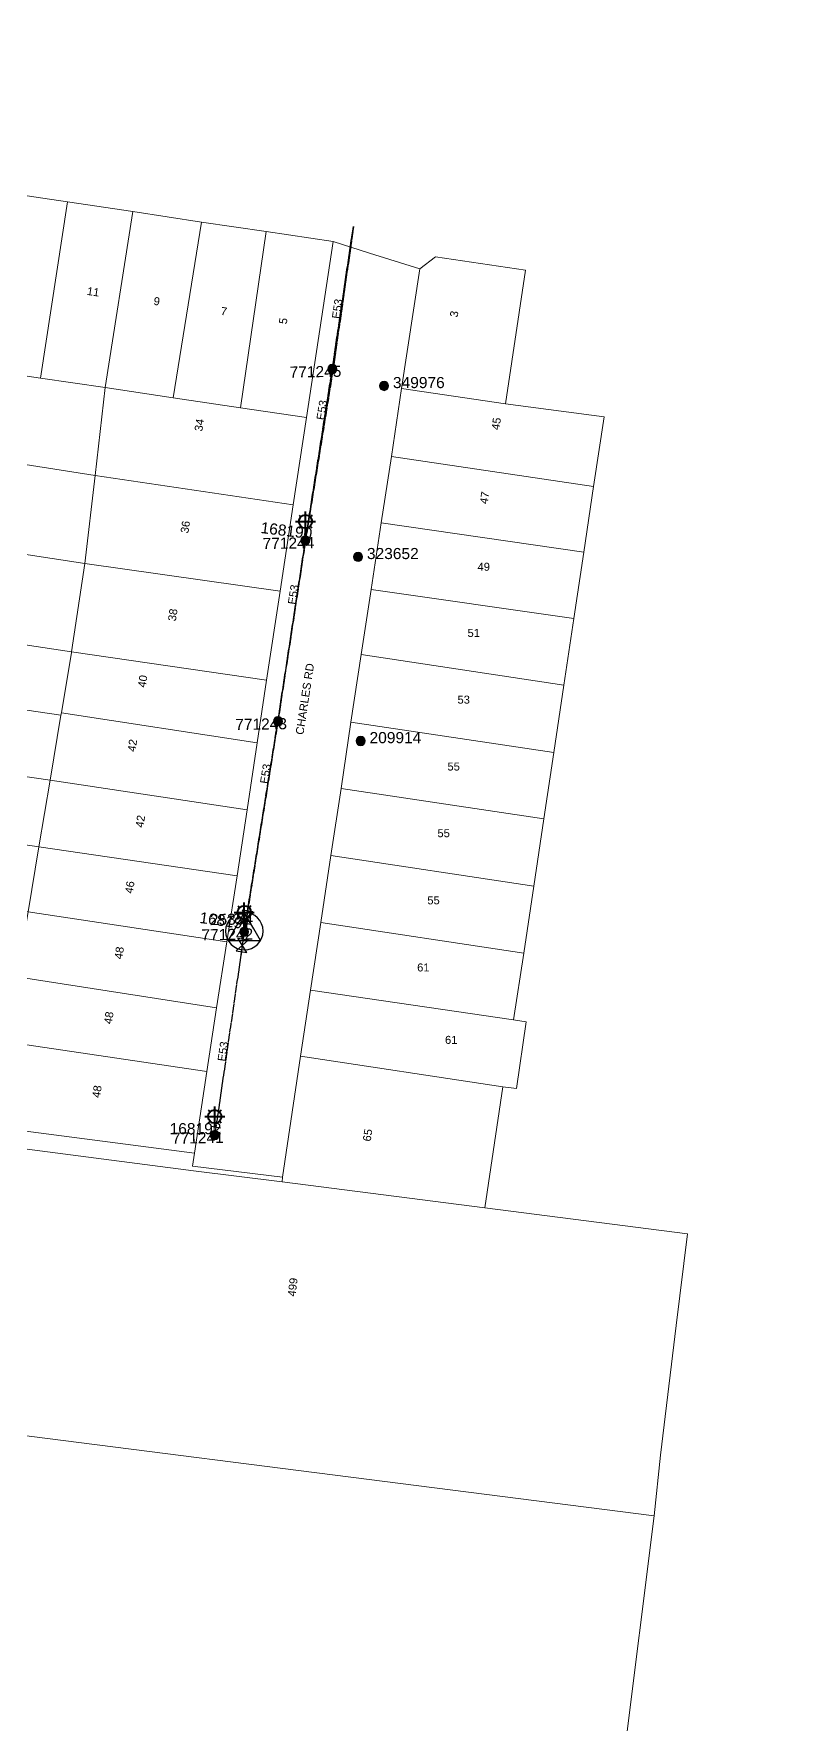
# Model space of a CAD drawing. Header units: metres. Extents: x 15383 to 530218, y 6156255 to 6759712.
# Drawn here: x 306255.5 to 306427.2, y 6192848.5 to 6193228.8 of the extents above; entities that cross this region are included whole.
import ezdxf
from ezdxf.enums import TextEntityAlignment as Align

# ---------------------------------------------------------------- set-up
doc = ezdxf.new("R2010")
doc.units = ezdxf.units.M
doc.linetypes.add('Cable Exist OH', pattern=[1, 1, 0])
doc.layers.get('0').update_dxf_attribs({"color": 6})
for name, color, linetype in [('_User Miscellaneous1', 7, 'Continuous'), ('Equip_LV_EXT', 7, 'Continuous'), ('Equip_SP_SL_EXT', 7, 'Continuous'), ('Mains_HV_EXT', 7, 'Continuous'), ('Mains_LV_EXT', 7, 'Continuous'), ('Mains_SL_EXT', 7, 'Continuous'), ('Sub_SP_TR_HV_LV_EXT', 7, 'Continuous'), ('SupportsOH_SP_TR_HV_LV_SL_EXT', 7, 'Continuous')]:
    doc.layers.add(name, color=color, linetype=linetype)
doc.layers.add('Cadastre Land Parcels_SP_EXT', color=9, linetype='Continuous', lineweight=5)
doc.layers.add('Cadastre Roads_SP_EXT', color=9, linetype='Continuous', lineweight=5)
doc.styles.add('iecARIAL', font='arial.ttf', dxfattribs={"height": 2})
doc.styles.add('POLE_LABEL', font='arial.ttf')
doc.styles.get("Standard").update_dxf_attribs({"font": 'arial.ttf'})

# ---------------------------------------------------------------- blocks, each defined once
blk = doc.blocks.new('SUB_POLE_EXT')
blk.add_wipeout([(0, 4.22), (0.42, 4.2), (0.83, 4.14), (1.21, 4.05), (1.62, 3.9), (1.99, 3.72), (2.35, 3.51), (2.68, 3.26), (2.99, 2.99), (3.28, 2.66), (3.52, 2.34), (3.76, 1.92), (3.9, 1.62), (4.04, 1.23), (4.18, 0.63), (4.22, 0), (4.18, -0.61), (4.06, -1.15), (3.9, -1.62), (3.58, -2.24), (3.22, -2.73), (2.97, -3.01), (2.68, -3.26), (2.36, -3.5), (2, -3.72), (1.64, -3.89), (1.25, -4.03), (0.82, -4.14), (0.42, -4.2), (0, -4.22), (-0.41, -4.2), (-0.8, -4.15), (-1.21, -4.05), (-1.62, -3.9), (-1.99, -3.73), (-2.35, -3.51), (-2.68, -3.26), (-2.96, -3.02), (-3.23, -2.72), (-3.51, -2.35), (-3.71, -2.01), (-3.91, -1.6), (-4.05, -1.21), (-4.16, -0.76), (-4.22, -0.14), (-4.21, 0.39), (-4.14, 0.83), (-4.03, 1.27), (-3.9, 1.63), (-3.71, 2.02), (-3.5, 2.37), (-3.28, 2.67), (-2.99, 2.99), (-2.68, 3.27), (-2.33, 3.52), (-1.98, 3.73), (-1.63, 3.9), (-1.2, 4.05), (-0.78, 4.15), (-0.4, 4.21)])
blk.add_line((2.16, 0.48), (2.16, 0.48, 0))
blk.add_lwpolyline([(-4.22, 0, 1), (4.22, 0, 1)], format="xyb", close=True)
blk.add_lwpolyline([(2.14, 0.52), (0, 4.22), (-3.66, -2.11), (3.66, -2.11)], close=True)
for tag, height, flags, p in [('STREET_CODE', 0.2, 9, (1.5, 0)), ('ASSET_NUM', 2.5, 8, (2, 2)), ('CONSTRUCTED_VOLTAGE', 0.2, 9, (1.5, -0.2)), ('OPERATING_VOLTAGE', 0.2, 9, (1.5, -0.6)), ('OPERATED_BY', 0.2, 9, (1.5, -0.8)), ('ORIENTATION', 0.2, 9, (1.5, -1.2)), ('OWNED_BY', 0.2, 9, (1.5, -1.4)), ('SECONDARY_VOLTAGE', 0.2, 9, (1.5, -1.6)), ('STATE', 0.2, 9, (1.5, -1.8)), ('SUBSTATION_TYPE', 0.2, 9, (1.5, -2)), ('STREETNAME', 0.2, 9, (1.5, -2.8)), ('SUBURB', 0.2, 9, (1.5, -3)), ('Z', 0.2, 1, (1.5, -3.4)), ('NO_PHASES', 0.2, 9, (1.5, -0.4)), ('MAINTAINED_BY', 0.2, 9, (1.5, -1)), ('USAGE', 0.2, 9, (1.5, -2.2)), ('LEGEND', 0.2, 9, (1.5, -2.4)), ('LOCATION', 0.2, 9, (1.5, -2.6)), ('NOTES', 0.2, 9, (1.5, -3.2))]:
    blk.add_attdef(tag, text='', height=height, dxfattribs=dict(flags=flags)).set_placement(p, align=Align.MIDDLE_LEFT)
blk = doc.blocks.new('LV_OH_LINKS_DISTFUSE_EXT')
for p, q in [((0, 0), (0.96, 0)), ((3.84, 0), (4.8, 0))]:
    blk.add_line(p, q)
blk.add_lwpolyline([(3.84, -1.2), (3.84, 1.2), (0.96, -1.2), (0.96, 1.2)], close=True)
at = {"flags": 9}
for tag, p in [('ACTUAL_STATUS', (0, 0)), ('CONSTRUCTED_VOLTAGE', (0, -0.2)), ('OPERATING_VOLTAGE', (0, -0.6)), ('ORIENTATION', (0, -0.8)), ('OWNED_BY', (0, -1)), ('STATE', (0, -1.2)), ('SWITCH_TYPE', (0, -1.4)), ('NO_PHASES', (0, -0.4)), ('USAGE', (0, -1.6)), ('NOTES', (0, -1.8))]:
    blk.add_attdef(tag, text='', height=0.2, dxfattribs=at).set_placement(p, align=Align.MIDDLE_LEFT)
at = {"flags": 1}
blk.add_attdef('Z', (0, 0), '', height=0.2, dxfattribs=at)
blk = doc.blocks.new('SL_LANTERN_EXT')
at = {"lineweight": 40}
for p, q in [((-2.25, 4.22), (2.25, 4.22)), ((-1.46, 5.68), (-1.06, 5.28)), ((0, 1.97), (0, 6.47)), ((1.46, 5.68), (1.06, 5.28)), ((-1.46, 2.76), (-1.06, 3.16)), ((0, 0), (0, 2.72)), ((1.46, 2.76), (1.06, 3.16))]:
    blk.add_line(p, q, dxfattribs=at)
blk.add_circle((0, 4.22), 1.5, dxfattribs=at)
at = {"style": 'iecARIAL', "flags": 8}
blk.add_attdef('ASSET_NUM', (1.5, 1.5), '', height=2.5, dxfattribs=at)
for tag, p, height, flags in [('OPERATING_VOLTAGE', (0.98, -1.65), 0.2, 9), ('ORIENTATION', (0.98, -1.85), 0.2, 9), ('OWNED_BY', (0.98, -2.05), 0.2, 9), ('STATE', (0.98, -2.25), 0.2, 9), ('CONSTRUCTED_VOLTAGE', (0.98, -0.65), 0.2, 9), ('CONTROL_TYPE', (0.98, -0.85), 0.2, 9), ('LANTERN_PURPOSE', (0.98, -1.05), 0.2, 9), ('LANTERN_TYPE', (0.98, -1.25), 0.2, 9), ('NO_PHASES', (0.98, -1.45), 0.2, 9), ('USAGE', (0.98, -2.45), 0.2, 9), ('CEXIST', (0.98, -2.65), 0.2, 9), ('CNEW', (0.98, -2.85), 0.2, 9), ('CNUMBER', (0.98, -3.05), 0.2, 9), ('CREMOVE', (0.98, -3.25), 0.2, 9), ('CREPLACE', (0.98, -3.45), 0.2, 9), ('LKINGHEIGHT', (0.98, -3.65), 0.2, 9), ('LBRACKET', (0.98, -3.85), 0.2, 9), ('LNUMBER', (2.18, -3.25), 2.5, 8), ('LBRACKETVOCAB', (0.98, -4.05), 0.2, 9), ('LCATEGORY', (0.98, -4.25), 0.2, 9), ('LCHARGE1', (0.98, -4.45), 0.2, 9), ('LCHARGE1PERCENT', (0.98, -4.65), 0.2, 9), ('LCHARGE2', (0.98, -4.85), 0.2, 9), ('LCHARGE2PERCENT', (0.98, -5.05), 0.2, 9), ('LCHARGE3', (0.98, -5.25), 0.2, 9), ('LCHARGE3PERCENT', (0.98, -5.45), 0.2, 9), ('LEXIST', (0.98, -5.65), 0.2, 9), ('LLAMP', (0.98, -5.85), 0.2, 9), ('LLAMPVOCAB', (0.98, -6.05), 0.2, 9), ('LMAST', (0.98, -6.25), 0.2, 9), ('LMASTVOCAB', (0.98, -6.45), 0.2, 9), ('LNEW', (0.98, -6.65), 0.2, 9), ('LANTNUMBER', (0.98, -6.85), 0.2, 9), ('LOUTREACH', (0.98, -7.25), 0.2, 9), ('LOUTREACHVOCAB', (0.98, -7.45), 0.2, 9), ('LRATECODE', (0.98, -7.65), 0.2, 9), ('STREETNAME', (0.98, -9.25), 0.2, 9), ('SUBURB', (0.98, -9.45), 0.2, 1), ('LREMOVE', (0.98, -7.85), 0.2, 9), ('LREPLACE', (0.98, -8.05), 0.2, 9), ('LTYPE', (0.98, -8.25), 0.2, 9), ('LTYPEVOCAB', (0.98, -8.45), 0.2, 9), ('LEGEND', (0.98, -8.65), 0.2, 9), ('LOCATION', (0.98, -8.85), 0.2, 9), ('NOTES', (0.98, -9.05), 0.2, 9)]:
    blk.add_attdef(tag, p, '', height=height, dxfattribs=dict(flags=flags))
blk = doc.blocks.new('POLE_EXT')
blk.add_hatch(color=256).paths.add_polyline_path([(-1, 0, 1), (1, 0, 1)])
blk.add_lwpolyline([(-1, 0, 1), (1, 0, 1)], format="xyb", close=True)
for tag, height, flags, p in [('pNumber', 2.5, 8, (-17.84, 2.07)), ('OWNED_BY', 0.2, 9, (1.35, -0.4)), ('SPECIAL_USE', 0.2, 9, (1.35, -0.8)), ('STATE', 0.2, 9, (1.35, -1)), ('cLV', 0.2, 9, (1.35, -1.4)), ('hDepth', 0.2, 9, (1.35, -1.6)), ('hDia', 0.2, 9, (1.35, -1.8)), ('cHV', 0.2, 9, (1.35, -2)), ('cLinedev', 0.2, 9, (1.35, -3.4)), ('pExisting', 0.2, 9, (1.35, -3.8)), ('PARENT', 0.2, 9, (1.35, -0.6)), ('USAGE', 0.2, 9, (1.35, -1.2)), ('LBRACKET', 0.2, 9, (1.35, -2.2)), ('LExisting', 0.2, 9, (1.35, -2.4)), ('LANTNUMBER', 0.2, 9, (1.35, -2.6)), ('LOther', 0.2, 9, (1.35, -2.8)), ('LRemove', 0.2, 9, (1.35, -3)), ('LEGEND', 0.2, 9, (1.35, -3.2)), ('LOCATION', 0.2, 9, (1.35, -3.6)), ('pFooting', 0.2, 9, (1.35, -4.4)), ('pNew', 0.2, 9, (1.35, -4.6)), ('pRelocate', 0.2, 9, (1.35, -5)), ('pRemove', 0.2, 9, (1.35, -5.2)), ('pReplace', 0.2, 9, (1.35, -5.4)), ('pStay', 0.2, 9, (1.35, -5.6)), ('pType', 0.2, 9, (1.35, -5.8)), ('cspan', 0.2, 9, (1.35, -6)), ('STREETNAME', 0.2, 9, (1.35, -6.2)), ('SUBURB', 0.2, 9, (1.35, -6.4)), ('OPERATED_BY', 0.2, 9, (1.36, -7.01)), ('PFNUMBER', 0.2, 9, (1.35, -4)), ('NEWPFNUMBER', 0.2, 9, (1.35, -4.2)), ('NOTES', 0.2, 9, (1.35, -6.6)), ('MAINTAINED_BY', 0.2, 9, (1.36, -6.81))]:
    blk.add_attdef(tag, text='', height=height, dxfattribs=dict(flags=flags)).set_placement(p, align=Align.MIDDLE_LEFT)
at = {"style": 'POLE_LABEL'}
for tag, height, flags, p in [('STRUCTURE_PLANT_NUMBER', 0.2, 9, (1.35, 0.03)), ('ASSET_NUM', 2.5, 8, (2, 2)), ('STREET_CODE', 0.2, 9, (1.35, -0.2))]:
    blk.add_attdef(tag, text='', height=height, dxfattribs=dict(at, flags=flags)).set_placement(p, align=Align.MIDDLE_LEFT)
at = {"flags": 1}
blk.add_attdef('Z', (1.35, -7.33), '', height=0.2, dxfattribs=at)
blk = doc.blocks.new('End Shackle_EXT')
blk.add_wipeout([(0, 0.25), (1.81, 0.25), (1.82, -0.25), (0, -0.25)])
blk.add_line((1.81, -1), (1.81, 1))
at = {"flags": 1}
blk.add_attdef('Z', (0, 0), '', height=0.2, dxfattribs=at)
at = {"flags": 9}
for tag, p in [('CONNECTOR_TYPE', (0, 0)), ('CONSTRUCTED_VOLTAGE', (0, -0.2)), ('OPERATING_VOLTAGE', (0, -0.6)), ('ORIENTATION', (0, -0.8)), ('OWNED_BY', (0, -1)), ('STATE', (0, -1.2)), ('NO_PHASES', (0, -0.4)), ('USAGE', (0, -1.4)), ('NOTES', (0, -1.6))]:
    blk.add_attdef(tag, text='', height=0.2, dxfattribs=at).set_placement(p, align=Align.MIDDLE_LEFT)

msp = doc.modelspace()

# ---------------------------------------------------------------- linework, layer by layer
at = {"layer": 'Cadastre Land Parcels_SP_EXT', "linetype": 'Continuous'}
for points in [[(306263.09002, 6193190.94603), (306248.45401, 6193193.14596), (306243.94004, 6193160.24497), (306245.04799, 6193159.867), (306243.97899, 6193153.26201), (306257.06397, 6193151.31596), (306263.09002, 6193190.94603)], [(306277.84598, 6193188.76696), (306263.09002, 6193190.94603), (306257.06397, 6193151.31596), (306271.57498, 6193149.18299), (306277.84598, 6193188.76696)], [(306286.89204, 6193146.89897), (306293.26497, 6193186.428), (306277.84598, 6193188.76696), (306271.57498, 6193149.18299), (306286.89204, 6193146.89897)], [(306307.841, 6193184.26102), (306293.26497, 6193186.428), (306286.89204, 6193146.89897), (306302.08003, 6193144.64596), (306307.841, 6193184.26102)], [(306322.95904, 6193182.01296), (306307.841, 6193184.26102), (306302.08003, 6193144.64596), (306316.92601, 6193142.44904), (306322.95904, 6193182.01296)], [(306366.24503, 6193175.57501), (306345.97401, 6193178.56896), (306342.42499, 6193175.89804), (306338.34499, 6193148.96101), (306361.71904, 6193145.49396), (306366.24503, 6193175.57501)], [(306243.97899, 6193153.26201), (306227.893, 6193156.27301), (306224.86796, 6193136.38704), (306269.31296, 6193129.42996), (306271.57498, 6193149.18299), (306257.06397, 6193151.31596), (306243.97899, 6193153.26201)], [(306286.89204, 6193146.89897), (306271.57498, 6193149.18299), (306269.31296, 6193129.42996), (306313.931, 6193122.78099), (306316.92601, 6193142.44904), (306302.08003, 6193144.64596), (306286.89204, 6193146.89897)], [(306361.71904, 6193145.49396), (306338.34499, 6193148.96101), (306336.03598, 6193133.70897), (306381.54803, 6193126.954), (306383.943, 6193142.63198), (306361.71904, 6193145.49396)], [(306269.31296, 6193129.42996), (306224.86796, 6193136.38704), (306221.84301, 6193116.50098), (306267.04396, 6193109.62499), (306269.31296, 6193129.42996)], [(306381.54803, 6193126.954), (306336.03598, 6193133.70897), (306333.76503, 6193118.72299), (306379.37399, 6193112.15104), (306381.54803, 6193126.954)], [(306310.961, 6193103.37997), (306313.931, 6193122.78099), (306269.31296, 6193129.42996), (306267.04396, 6193109.62499), (306310.961, 6193103.37997)], [(306379.37399, 6193112.15104), (306333.76503, 6193118.72299), (306331.45001, 6193103.784), (306377.142, 6193097.25896), (306379.37399, 6193112.15104)], [(306221.69196, 6193115.51104), (306245.97001, 6193111.819), (306243.09496, 6193092.92103), (306264.01901, 6193089.73903), (306267.04396, 6193109.62499), (306221.84301, 6193116.50098), (306221.69196, 6193115.51104)], [(306310.961, 6193103.37997), (306267.04396, 6193109.62499), (306264.01901, 6193089.73903), (306307.95601, 6193083.39197), (306310.961, 6193103.37997)], [(306377.142, 6193097.25896), (306331.45001, 6193103.784), (306329.23304, 6193089.11902), (306374.88696, 6193082.20796), (306377.142, 6193097.25896)], [(306216.63801, 6193082.09702), (306261.63801, 6193075.49698), (306261.72996, 6193076.045), (306263.99101, 6193089.57596), (306264.01901, 6193089.73903), (306243.09496, 6193092.92103), (306218.81903, 6193096.61404), (306216.63801, 6193082.09702)], [(306305.82896, 6193069.23199), (306307.95601, 6193083.39197), (306264.01901, 6193089.73903), (306263.99101, 6193089.57596), (306261.72996, 6193076.045), (306305.82896, 6193069.23199)], [(306374.88696, 6193082.20796), (306329.23304, 6193089.11902), (306326.93701, 6193073.88597), (306372.62397, 6193067.11201), (306374.88696, 6193082.20796)], [(306261.63801, 6193075.49698), (306216.63801, 6193082.09702), (306214.43199, 6193067.40598), (306259.19499, 6193060.88297), (306261.63801, 6193075.49698)], [(306305.82896, 6193069.23199), (306261.72996, 6193076.045), (306261.63801, 6193075.49698), (306259.19499, 6193060.88297), (306303.56499, 6193054.19999), (306305.82896, 6193069.23199)], [(306372.62397, 6193067.11201), (306326.93701, 6193073.88597), (306324.712, 6193059.00899), (306370.38297, 6193052.15297), (306372.62397, 6193067.11201)], [(306259.19499, 6193060.88297), (306214.43199, 6193067.40598), (306212.18596, 6193052.448), (306256.69103, 6193045.906), (306259.19499, 6193060.88297)], [(306303.56499, 6193054.19999), (306259.19499, 6193060.88297), (306256.69103, 6193045.906), (306301.29396, 6193039.38104), (306303.56499, 6193054.19999)], [(306370.38297, 6193052.15297), (306324.712, 6193059.00899), (306322.42198, 6193043.94899), (306368.11997, 6193037.04897), (306370.38297, 6193052.15297)], [(306256.69103, 6193045.906), (306212.18596, 6193052.448), (306210.01298, 6193037.97903), (306254.242, 6193031.25903), (306256.69103, 6193045.906)], [(306368.11997, 6193037.04897), (306322.42198, 6193043.94899), (306320.12303, 6193028.823), (306365.85601, 6193021.94498), (306368.11997, 6193037.04897)], [(306365.85601, 6193021.94498), (306320.12303, 6193028.823), (306317.827, 6193013.66), (306363.55804, 6193006.93497), (306365.85601, 6193021.94498)], [(306296.68901, 6193009.655), (306251.79201, 6193016.60297), (306249.35597, 6193002.02703), (306294.47901, 6192995.32497), (306296.68901, 6193009.655)], [(306363.55804, 6193006.93497), (306317.827, 6193013.66), (306315.59104, 6192998.79503), (306361.14002, 6192991.90102), (306364.17601, 6192991.47296), (306366.40199, 6193006.51698), (306363.55804, 6193006.93497)], [(306294.47901, 6192995.32497), (306249.35597, 6193002.02703), (306246.15904, 6192982.90496), (306291.68099, 6192976.97396), (306294.47901, 6192995.32497)], [(306357.08599, 6192964.67797), (306361.14002, 6192991.90102), (306315.59104, 6192998.796), (306311.52403, 6192971.58196), (306311.46697, 6192970.55103), (306357.08599, 6192964.67797)], [(306246.15904, 6192982.90496), (306202.59604, 6192988.58404), (306201.99503, 6192984.59097), (306291.48401, 6192972.99802), (306311.46697, 6192970.55103), (306311.52403, 6192971.58196), (306291.28402, 6192974.02798), (306291.68099, 6192976.97396), (306246.15904, 6192982.90496)], [(306311.46697, 6192970.55103), (306291.48401, 6192972.99802), (306201.99503, 6192984.59097), (306193.97699, 6192931.14602), (306193.74396, 6192921.04899), (306395.21397, 6192895.35903), (306396.653, 6192909.01897), (306400.18498, 6192938.2), (306402.68497, 6192958.808), (306357.08599, 6192964.67797), (306311.46697, 6192970.55103)], [(306395.21397, 6192895.35903), (306193.74396, 6192921.04899), (306185.83899, 6192858.25704), (306185.49502, 6192855.469), (306183.88401, 6192842.79998), (306201.16099, 6192829.98097), (306224.70101, 6192827.04497), (306250.37904, 6192823.84203), (306302.12296, 6192817.39198), (306313.822, 6192825.29696), (306321.40403, 6192829.66403), (306329.27199, 6192833.26297), (306337.36998, 6192836.07), (306345.35304, 6192837.85998), (306353.44298, 6192838.85699), (306361.84403, 6192838.90999), (306370.22803, 6192838.13796), (306381.10699, 6192836.55698), (306383.55601, 6192836.66104), (306385.96201, 6192837.78701), (306387.71701, 6192839.78103), (306388.512, 6192842.17397), (306395.21397, 6192895.35903)]]:
    msp.add_lwpolyline(points, close=True, dxfattribs=at)
at = {"layer": 'Mains_LV_EXT', "linetype": 'Cable Exist OH'}
for points in [[(306322.73901, 6193153.41304), (306327.48754, 6193185.41503)], [(306316.70504, 6193114.81202), (306322.73901, 6193153.41304)], [(306310.5009, 6193074.21203), (306316.70504, 6193114.81202)]]:
    msp.add_lwpolyline(points, dxfattribs=at)
at = {"layer": 'Mains_SL_EXT', "linetype": 'Cable Exist OH'}
msp.add_lwpolyline([(306327.51799, 6193185.39801), (306322.73901, 6193153.41304), (306316.70504, 6193114.81202)], dxfattribs=at)

# ---------------------------------------------------------------- block references
at = {"layer": 'Equip_SP_SL_EXT'}
ref = msp.add_blockref('SL_LANTERN_EXT', (306316.70502, 6193114.812), dxfattribs=at)
ref.add_attrib('ASSET_NUM', '168190', dxfattribs={"layer": '0', "height": 2.5, "rotation": 353.0365315, "style": 'iecARIAL'}).set_placement((306318.20502, 6193116.312), align=Align.MIDDLE_RIGHT)
ref = msp.add_blockref('SL_LANTERN_EXT', (306296.26199, 6192980.97704), dxfattribs=at)
ref.add_attrib('ASSET_NUM', '168192', dxfattribs={"layer": '0', "height": 2.5, "rotation": 0.0046184, "style": 'iecARIAL'}).set_placement((306297.76199, 6192982.47704), align=Align.MIDDLE_RIGHT)
at = {"layer": 'Sub_SP_TR_HV_LV_EXT'}
ref = msp.add_blockref('SUB_POLE_EXT', (306302.92601, 6193026.91698), dxfattribs=at)
ref.add_attrib('ASSET_NUM', '25354', dxfattribs={"layer": '0', "height": 2.5, "rotation": 1}).set_placement((306304.92601, 6193027.66698), align=Align.BOTTOM_RIGHT)
at = {"layer": 'SupportsOH_SP_TR_HV_LV_SL_EXT'}
ref = msp.add_blockref('POLE_EXT', (306322.75195, 6193153.35964), dxfattribs=at)
ref.add_attrib('ASSET_NUM', '771245', dxfattribs={"layer": '0', "height": 2.5, "rotation": 1, "style": 'POLE_LABEL'}).set_placement((306324.75195, 6193154.10964), align=Align.TOP_RIGHT)
ref = msp.add_blockref('POLE_EXT', (306334.39017, 6193149.55989), dxfattribs=at)
ref.add_attrib('ASSET_NUM', '349976', dxfattribs={"layer": '0', "height": 2.5, "style": 'POLE_LABEL'}).set_placement((306336.39017, 6193150.30989), align=Align.MIDDLE_LEFT)
ref = msp.add_blockref('POLE_EXT', (306316.66364, 6193114.79663), dxfattribs=at)
ref.add_attrib('ASSET_NUM', '771244', dxfattribs={"layer": '0', "height": 2.5, "rotation": 1, "style": 'POLE_LABEL'}).set_placement((306318.66364, 6193115.54663), align=Align.TOP_RIGHT)
ref = msp.add_blockref('POLE_EXT', (306328.5358, 6193111.09911), dxfattribs=at)
ref.add_attrib('ASSET_NUM', '323652', dxfattribs={"layer": '0', "height": 2.5, "style": 'POLE_LABEL'}).set_placement((306330.5358, 6193111.84911), align=Align.MIDDLE_LEFT)
ref = msp.add_blockref('POLE_EXT', (306310.50807, 6193074.09062), dxfattribs=at)
ref.add_attrib('ASSET_NUM', '771243', dxfattribs={"layer": '0', "height": 2.5, "rotation": 1, "style": 'POLE_LABEL'}).set_placement((306312.50807, 6193074.84062), align=Align.TOP_RIGHT)
ref = msp.add_blockref('POLE_EXT', (306329.12394, 6193069.69229), dxfattribs=at)
ref.add_attrib('ASSET_NUM', '209914', dxfattribs={"layer": '0', "height": 2.5, "style": 'POLE_LABEL'}).set_placement((306331.12394, 6193070.44229), align=Align.MIDDLE_LEFT)

# ---------------------------------------------------------------- texts
at = {"layer": 'Cadastre Land Parcels_SP_EXT'}
for s, rotation, p in [('11', 351.519012, (306267.39372, 6193170.05302)), ('9', 351.488525, (306282.39452, 6193167.81927)), ('7', 351.410065, (306297.5195, 6193165.55848)), ('5', 81.360687, (306312.45153, 6193163.34221)), ('3', 81.395493, (306350.9416, 6193164.89944)), ('34', 81.26841, (306293.45285, 6193139.23131)), ('45', 81.441689, (306360.31816, 6193139.55003)), ('47', 81.316078, (306357.68077, 6193122.88425)), ('36', 81.383705, (306290.31222, 6193116.30404)), ('38', 81.458778, (306287.49497, 6193096.53399)), ('40', 81.46666, (306280.70503, 6193081.59677)), ('42', 81.342209, (306278.39136, 6193067.17141)), ('42', 81.228386, (306280.18624, 6193050.09249)), ('46', 81.153252, (306277.80276, 6193035.25549)), ('48', 81.16404, (306275.42674, 6193020.49824)), ('48', 81.293381, (306273.079, 6193005.90249)), ('48', 81.412277, (306270.41877, 6192989.30776)), ('65', 81.500275, (306331.3616, 6192979.50164)), ('499', 83.154442, (306314.44902, 6192944.63989))]:
    msp.add_text(s, height=1.8, rotation=rotation, dxfattribs=at).set_placement(p)
for s, p in [('49', (306355.43271, 6193107.97927)), ('51', (306353.17797, 6193093.09247)), ('53', (306350.92026, 6193078.08122)), ('55', (306348.66403, 6193063.04003)), ('55', (306346.40929, 6193048.04002)), ('55', (306344.13023, 6193032.94148)), ('61', (306341.84098, 6193017.84074)), ('61', (306348.11565, 6193001.5468))]:
    msp.add_text(s, height=1.8, dxfattribs=at).set_placement(p)
at = {"layer": 'Cadastre Roads_SP_EXT'}
msp.add_text('CHARLES RD', height=1.8, rotation=81.365837, dxfattribs=at).set_placement((306316.22429, 6193070.98644))
at = {"layer": 'Mains_LV_EXT'}
for rotation, p in [(81.5020141, (306324.40279, 6193164.54818)), (81.1156148, (306320.91897, 6193141.7696)), (81.3118711, (306314.4829, 6193100.27037)), (80.9005761, (306308.21689, 6193059.95116)), (81.7463094, (306298.6604, 6192997.5109))]:
    msp.add_text('E53', height=1.8, rotation=rotation, dxfattribs=at).set_placement(p)

# ---------------------------------------------------------------- next in the draw order: linework, layer by layer
at = {"layer": 'Cadastre Land Parcels_SP_EXT', "linetype": 'Continuous'}
for points in [[(306301.29396, 6193039.38104), (306256.69103, 6193045.906), (306254.242, 6193031.25903), (306298.98398, 6193024.47597), (306301.29396, 6193039.38104)], [(306298.98398, 6193024.47597), (306254.242, 6193031.25903), (306251.79201, 6193016.60297), (306296.68901, 6193009.655), (306298.98398, 6193024.47597)]]:
    msp.add_lwpolyline(points, close=True, dxfattribs=at)
at = {"layer": 'Cadastre Roads_SP_EXT', "linetype": 'Continuous'}
msp.add_lwpolyline([(306342.42502, 6193175.89798), (306331.12701, 6193179.44698), (306322.95899, 6193182.01297), (306316.92603, 6193142.449), (306313.93096, 6193122.78101), (306310.96098, 6193103.37997), (306307.95602, 6193083.39197), (306305.829, 6193069.23196), (306303.56502, 6193054.20003), (306301.29397, 6193039.381), (306298.98398, 6193024.47596), (306296.689, 6193009.65499), (306294.47898, 6192995.325), (306291.68101, 6192976.97401), (306291.28398, 6192974.02804), (306311.52402, 6192971.58197), (306315.59102, 6192998.79603), (306317.82701, 6193013.66001), (306320.12296, 6193028.82396), (306322.422, 6193043.94897), (306324.71204, 6193059.00898), (306326.93699, 6193073.88603), (306329.23303, 6193089.11904), (306331.45003, 6193103.78397), (306333.76497, 6193118.72301), (306336.03601, 6193133.70902), (306338.34503, 6193148.96101), (306342.42502, 6193175.89798)], close=True, dxfattribs=at)
at = {"layer": 'Mains_HV_EXT', "linetype": 'Cable Exist OH'}
msp.add_lwpolyline([(306327.51799, 6193185.39793), (306322.9111, 6193153.3358), (306316.70504, 6193114.81202), (306310.50099, 6193074.21203), (306302.926, 6193026.917)], dxfattribs=at)
at = {"layer": 'Mains_LV_EXT', "linetype": 'Cable Exist OH'}
msp.add_lwpolyline([(306302.926, 6193026.917), (306310.5009, 6193074.21203)], dxfattribs=at)
at = {"layer": 'Mains_SL_EXT', "linetype": 'Cable Exist OH'}
msp.add_lwpolyline([(306316.70504, 6193114.81202), (306310.50099, 6193074.21203), (306302.926, 6193026.917)], dxfattribs=at)

# ---------------------------------------------------------------- next in the draw order: block references
at = {"layer": 'Equip_LV_EXT'}
for p, rotation in [((306303.05779, 6193027.65105), 81.36152372022717), ((306302.78799, 6193026.09453), 262.3353341751584)]:
    msp.add_blockref('LV_OH_LINKS_DISTFUSE_EXT', p, dxfattribs=dict(at, rotation=rotation))
at = {"layer": 'Equip_SP_SL_EXT'}
ref = msp.add_blockref('SL_LANTERN_EXT', (306302.92602, 6193026.91703), dxfattribs=at)
ref.add_attrib('ASSET_NUM', '168191', dxfattribs={"layer": '0', "height": 2.5, "rotation": 352.1513861, "style": 'iecARIAL'}).set_placement((306304.42602, 6193028.41703), align=Align.MIDDLE_RIGHT)
at = {"layer": 'SupportsOH_SP_TR_HV_LV_SL_EXT'}
ref = msp.add_blockref('POLE_EXT', (306302.89945, 6193026.76116), dxfattribs=at)
ref.add_attrib('ASSET_NUM', '771242', dxfattribs={"layer": '0', "height": 2.5, "rotation": 1, "style": 'POLE_LABEL'}).set_placement((306304.89945, 6193027.51116), align=Align.TOP_RIGHT)

# ---------------------------------------------------------------- next in the draw order: block references
at = {"layer": 'Mains_LV_EXT', "rotation": 80.64896810373308}
msp.add_blockref('End Shackle_EXT', (306296.26199, 6192980.97698), dxfattribs=at)

# ---------------------------------------------------------------- next in the draw order: linework, layer by layer
at = {"layer": '_User Miscellaneous1', "lineweight": 0}
msp.add_circle((306130.20115, 6192931.43217), 36676.4716, dxfattribs=at)
at = {"layer": 'Mains_LV_EXT', "linetype": 'Cable Exist OH'}
msp.add_lwpolyline([(306302.926, 6193026.917), (306296.26199, 6192980.97706)], dxfattribs=at)
at = {"layer": 'Mains_SL_EXT', "linetype": 'Cable Exist OH'}
msp.add_lwpolyline([(306302.926, 6193026.917), (306296.26199, 6192980.97698)], dxfattribs=at)

# ---------------------------------------------------------------- next in the draw order: block references
at = {"layer": 'SupportsOH_SP_TR_HV_LV_SL_EXT'}
ref = msp.add_blockref('POLE_EXT', (306296.26373, 6192981.02653), dxfattribs=at)
ref.add_attrib('ASSET_NUM', '771241', dxfattribs={"layer": '0', "height": 2.5, "rotation": 1, "style": 'POLE_LABEL'}).set_placement((306298.26373, 6192981.77653), align=Align.TOP_RIGHT)

doc.saveas('drawing.dxf')
